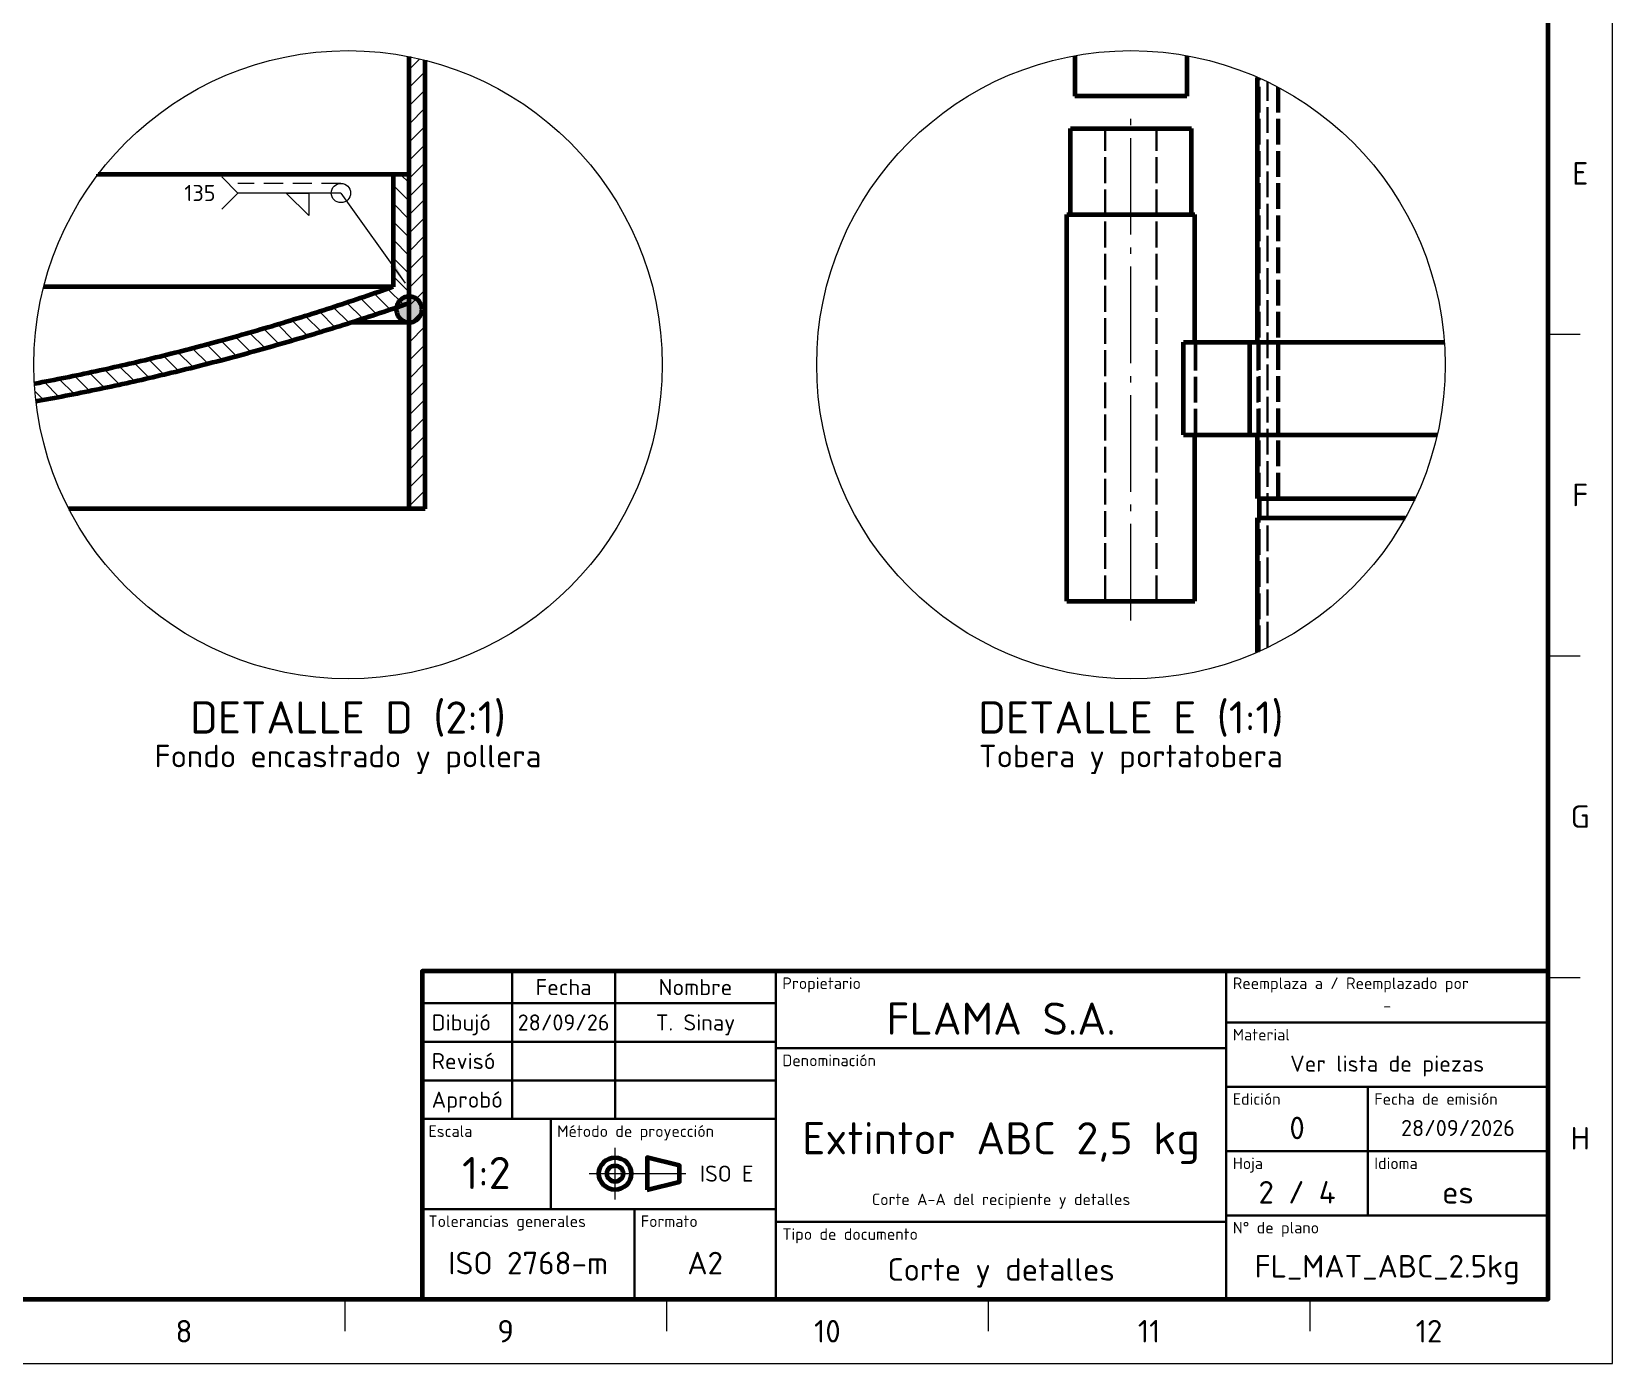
# Model space of a CAD drawing. Header units: millimetres. Extents: x 0 to 2382, y 0 to 420.
# Drawn here: x 1002.3 to 1248, y 0 to 207 of the extents above; entities that cross this region are included whole.
import ezdxf
from ezdxf.enums import TextEntityAlignment as Align

# ---------------------------------------------------------------- set-up
doc = ezdxf.new("R2010")
doc.units = ezdxf.units.MM
for name, pattern in [('IRAM-E-TRAZOS', [5, 4, -1]), ('IRAM-F-TRAZO-PUNTO', [20, 15, -2, 1, -2]), ('ISO02-TRAZOS', [4.5, 3, -1.5])]:
    doc.linetypes.add(name, pattern=pattern)
for name, color, linetype, lineweight in [('01-VISIBLE', 7, 'CONTINUOUS', 70), ('02-OCULTA', 4, 'IRAM-E-TRAZOS', 35), ('03-EJE', 1, 'IRAM-F-TRAZO-PUNTO', 18), ('05-RAYADO', 8, 'CONTINUOUS', 18), ('06-TEXTO', 7, 'CONTINUOUS', 25), ('07-RECUADRO', 7, 'CONTINUOUS', 70), ('08-FINA', 5, 'CONTINUOUS', 18), ('10-ROTULO', 7, 'CONTINUOUS', 35), ('11-TEXTO-ROTULO', 7, 'CONTINUOUS', 25), ('12-SOLDADURA', 6, 'CONTINUOUS', 18)]:
    doc.layers.add(name, color=color, linetype=linetype, lineweight=lineweight)
doc.styles.add('ISO3098', font='isocpeur.ttf')

msp = doc.modelspace()

# ---------------------------------------------------------------- hatches: boundary and pattern name
at = {"layer": '05-RAYADO'}
h = msp.add_hatch(dxfattribs=at)
h.set_pattern_fill('ANSI31', scale=0.629921)
h.paths.add_polyline_path([(1063.5, 132.85), (1061, 132.85), (1061, 203.15), (1061.027, 203.145), (1062.199, 202.897), (1063.366, 202.62), (1063.5, 202.584)])
h = msp.add_hatch(dxfattribs=at)
h.set_pattern_fill('ANSI31', scale=0.629921, angle=90)
h.paths.add_polyline_path([(1060.621, 164.719), (1060.242, 164.589), (1059.863, 164.459), (1059.483, 164.329), (1059.104, 164.2), (1058.724, 164.071), (1058.345, 163.942), (1057.965, 163.814), (1057.585, 163.686), (1057.205, 163.559), (1056.825, 163.431), (1056.444, 163.305), (1056.064, 163.178), (1055.683, 163.052), (1055.302, 162.927), (1054.922, 162.801), (1054.541, 162.676), (1054.16, 162.552), (1053.778, 162.428), (1053.397, 162.304), (1053.016, 162.181), (1052.634, 162.058), (1052.252, 161.935), (1051.871, 161.813), (1051.489, 161.691), (1051.107, 161.569), (1050.724, 161.448), (1050.342, 161.327), (1049.96, 161.207), (1049.577, 161.087), (1049.195, 160.967), (1048.812, 160.848), (1048.429, 160.729), (1048.046, 160.611), (1047.663, 160.493), (1047.28, 160.375), (1046.896, 160.258), (1046.513, 160.141), (1046.129, 160.024), (1045.746, 159.908), (1045.362, 159.792), (1044.978, 159.677), (1044.594, 159.562), (1044.21, 159.447), (1043.825, 159.333), (1043.441, 159.219), (1043.057, 159.105), (1042.672, 158.992), (1042.287, 158.88), (1041.902, 158.767), (1041.517, 158.655), (1041.132, 158.544), (1040.747, 158.433), (1040.362, 158.322), (1039.976, 158.211), (1039.591, 158.101), (1039.205, 157.992), (1038.82, 157.883), (1038.434, 157.774), (1038.048, 157.665), (1037.662, 157.557), (1037.276, 157.45), (1036.889, 157.342), (1036.503, 157.236), (1036.116, 157.129), (1035.73, 157.023), (1035.343, 156.917), (1034.956, 156.812), (1034.569, 156.707), (1034.182, 156.603), (1033.795, 156.499), (1033.408, 156.395), (1033.02, 156.292), (1032.633, 156.189), (1032.245, 156.086), (1031.858, 155.984), (1031.47, 155.883), (1031.082, 155.781), (1030.694, 155.68), (1030.306, 155.58), (1029.918, 155.48), (1029.529, 155.38), (1029.141, 155.281), (1028.752, 155.182), (1028.364, 155.084), (1027.975, 154.985), (1027.586, 154.888), (1027.197, 154.791), (1026.808, 154.694), (1026.419, 154.597), (1026.03, 154.501), (1025.641, 154.406), (1025.251, 154.31), (1024.862, 154.216), (1024.472, 154.121), (1024.082, 154.027), (1023.692, 153.934), (1023.303, 153.84), (1022.913, 153.748), (1022.522, 153.655), (1022.132, 153.563), (1021.742, 153.472), (1021.352, 153.381), (1020.961, 153.29), (1020.57, 153.2), (1020.18, 153.11), (1019.789, 153.02), (1019.398, 152.931), (1019.007, 152.842), (1018.616, 152.754), (1018.225, 152.666), (1017.834, 152.579), (1017.442, 152.492), (1017.051, 152.405), (1016.659, 152.319), (1016.268, 152.233), (1015.876, 152.148), (1015.484, 152.063), (1015.092, 151.979), (1014.7, 151.895), (1014.308, 151.811), (1013.916, 151.728), (1013.524, 151.645), (1013.131, 151.562), (1012.739, 151.48), (1012.347, 151.399), (1011.954, 151.318), (1011.561, 151.237), (1011.168, 151.157), (1010.776, 151.077), (1010.383, 150.997), (1009.99, 150.918), (1009.596, 150.84), (1009.203, 150.762), (1008.81, 150.684), (1008.417, 150.606), (1008.023, 150.529), (1007.63, 150.453), (1007.236, 150.377), (1006.842, 150.301), (1006.449, 150.226), (1006.055, 150.151), (1005.661, 150.077), (1005.267, 150.003), (1004.873, 149.929), (1004.478, 149.856), (1004.084, 149.784), (1003.69, 149.711), (1003.295, 149.64), (1002.999, 149.586), (1002.902, 150.463), (1002.799, 151.658), (1002.76, 152.285), (1002.848, 152.301), (1003.242, 152.375), (1003.636, 152.45), (1004.029, 152.525), (1004.423, 152.601), (1004.816, 152.677), (1005.21, 152.753), (1005.603, 152.83), (1005.996, 152.907), (1006.389, 152.985), (1006.782, 153.063), (1007.175, 153.142), (1007.568, 153.221), (1007.961, 153.3), (1008.354, 153.38), (1008.746, 153.461), (1009.139, 153.542), (1009.531, 153.623), (1009.923, 153.705), (1010.316, 153.787), (1010.708, 153.869), (1011.1, 153.952), (1011.492, 154.036), (1011.884, 154.12), (1012.276, 154.204), (1012.667, 154.289), (1013.059, 154.374), (1013.45, 154.46), (1013.842, 154.546), (1014.233, 154.632), (1014.624, 154.719), (1015.015, 154.807), (1015.406, 154.894), (1015.797, 154.983), (1016.188, 155.071), (1016.579, 155.16), (1016.969, 155.25), (1017.36, 155.34), (1017.75, 155.43), (1018.141, 155.521), (1018.531, 155.612), (1018.921, 155.704), (1019.311, 155.796), (1019.701, 155.889), (1020.091, 155.982), (1020.48, 156.075), (1020.87, 156.169), (1021.26, 156.263), (1021.649, 156.358), (1022.038, 156.453), (1022.427, 156.548), (1022.817, 156.644), (1023.206, 156.74), (1023.594, 156.837), (1023.983, 156.934), (1024.372, 157.032), (1024.76, 157.13), (1025.149, 157.229), (1025.537, 157.327), (1025.926, 157.427), (1026.314, 157.526), (1026.702, 157.627), (1027.09, 157.727), (1027.477, 157.828), (1027.865, 157.929), (1028.253, 158.031), (1028.64, 158.133), (1029.028, 158.236), (1029.415, 158.339), (1029.802, 158.443), (1030.189, 158.547), (1030.576, 158.651), (1030.963, 158.756), (1031.35, 158.861), (1031.736, 158.966), (1032.123, 159.072), (1032.509, 159.179), (1032.895, 159.285), (1033.281, 159.392), (1033.668, 159.5), (1034.053, 159.608), (1034.439, 159.716), (1034.825, 159.825), (1035.21, 159.935), (1035.596, 160.044), (1035.981, 160.154), (1036.367, 160.265), (1036.752, 160.376), (1037.137, 160.487), (1037.521, 160.598), (1037.906, 160.711), (1038.291, 160.823), (1038.675, 160.936), (1039.06, 161.049), (1039.444, 161.163), (1039.828, 161.277), (1040.212, 161.391), (1040.596, 161.506), (1040.98, 161.622), (1041.364, 161.737), (1041.747, 161.853), (1042.131, 161.97), (1042.514, 162.087), (1042.897, 162.204), (1043.28, 162.322), (1043.663, 162.44), (1044.046, 162.558), (1044.429, 162.677), (1044.811, 162.797), (1045.194, 162.916), (1045.576, 163.036), (1045.958, 163.157), (1046.34, 163.278), (1046.722, 163.399), (1047.104, 163.521), (1047.486, 163.643), (1047.868, 163.765), (1048.249, 163.888), (1048.63, 164.011), (1049.012, 164.135), (1049.393, 164.259), (1049.774, 164.383), (1050.154, 164.508), (1050.535, 164.633), (1050.916, 164.758), (1051.296, 164.884), (1051.677, 165.011), (1052.057, 165.137), (1052.437, 165.265), (1052.817, 165.392), (1053.196, 165.52), (1053.576, 165.648), (1053.956, 165.777), (1054.335, 165.906), (1054.714, 166.035), (1055.094, 166.165), (1055.473, 166.295), (1055.851, 166.426), (1056.23, 166.557), (1056.609, 166.688), (1056.987, 166.819), (1057.366, 166.952), (1057.744, 167.084), (1058.122, 167.217), (1058.5, 167.35), (1058.5, 184.85), (1061, 184.85), (1061, 164.85)])
h = msp.add_hatch(color=7, dxfattribs=at)
h.dxf.hatch_style = 1
h.paths.add_polyline_path([(1062.959, 163.447), (1062.838, 163.061), (1062.642, 162.707), (1062.378, 162.4), (1062.058, 162.153), (1061.695, 161.974), (1061.303, 161.873), (1060.899, 161.853), (1060.499, 161.914), (1060.119, 162.054), (1059.776, 162.268), (1059.482, 162.547), (1059.251, 162.879), (1059.092, 163.251), (1059.01, 163.648), (1059.01, 164.052), (1059.092, 164.449), (1059.251, 164.821), (1059.482, 165.153), (1059.776, 165.432), (1060.119, 165.646), (1060.499, 165.786), (1060.899, 165.847), (1061.303, 165.827), (1061.695, 165.726), (1062.058, 165.547), (1062.378, 165.3), (1062.642, 164.993), (1062.838, 164.639), (1062.959, 164.253), (1063, 163.85)])
at = {"layer": '08-FINA'}
h = msp.add_hatch(color=7, dxfattribs=at)
h.dxf.hatch_style = 1
h.paths.add_polyline_path([(1060.4, 167.95), (1058.722, 171.052), (1058.01, 170.544)])

# ---------------------------------------------------------------- linework, layer by layer
at = {"layer": '01-VISIBLE'}
for points in [[(1061, 132.85), (1061, 203.15)], [(1063.5, 132.85), (1063.5, 202.584)], [(1164.467, 203.299), (1164.467, 197)], [(1181.867, 203.299), (1181.867, 197)], [(1192.867, 158.775), (1192.867, 199.932)], [(1181.867, 197), (1181.355, 197), (1180.843, 197), (1180.331, 197), (1179.82, 197), (1179.308, 197), (1178.796, 197), (1178.284, 197), (1177.773, 197), (1177.261, 197), (1176.749, 197), (1176.237, 197), (1175.725, 197), (1175.214, 197), (1174.702, 197), (1174.19, 197), (1173.678, 197), (1173.167, 197), (1172.655, 197), (1172.143, 197), (1171.631, 197), (1171.12, 197), (1170.608, 197), (1170.096, 197), (1169.584, 197), (1169.073, 197), (1168.561, 197), (1168.049, 197), (1167.537, 197), (1167.025, 197), (1166.514, 197), (1166.002, 197), (1165.49, 197), (1164.978, 197), (1164.467, 197)], [(1163.767, 192), (1164.275, 192), (1164.783, 192), (1165.291, 192), (1165.799, 192), (1166.307, 192), (1166.815, 192), (1167.323, 192), (1167.832, 192), (1168.34, 192), (1168.848, 192), (1169.356, 192), (1169.864, 192), (1170.372, 192), (1170.88, 192), (1171.388, 192), (1171.896, 192), (1172.405, 192), (1172.913, 192), (1173.421, 192), (1173.929, 192), (1174.437, 192), (1174.945, 192), (1175.453, 192), (1175.961, 192), (1176.469, 192), (1176.977, 192), (1177.486, 192), (1177.994, 192), (1178.502, 192), (1179.01, 192), (1179.518, 192), (1180.026, 192), (1180.534, 192), (1181.042, 192), (1181.55, 192), (1182.059, 192), (1182.567, 192)], [(1163.767, 178.6), (1163.767, 192)], [(1182.567, 178.6), (1182.567, 192)], [(1058.5, 184.85), (1057.897, 184.85), (1057.294, 184.85), (1056.691, 184.85), (1056.088, 184.85), (1055.485, 184.85), (1054.881, 184.85), (1054.278, 184.85), (1053.675, 184.85), (1053.072, 184.85), (1052.469, 184.85), (1051.866, 184.85), (1051.263, 184.85), (1050.66, 184.85), (1050.057, 184.85), (1049.454, 184.85), (1048.851, 184.85), (1048.248, 184.85), (1047.644, 184.85), (1047.041, 184.85), (1046.438, 184.85), (1045.835, 184.85), (1045.232, 184.85), (1044.629, 184.85), (1044.026, 184.85), (1043.423, 184.85), (1042.82, 184.85), (1042.217, 184.85), (1041.614, 184.85), (1041.01, 184.85), (1040.407, 184.85), (1039.804, 184.85), (1039.201, 184.85), (1038.598, 184.85), (1037.995, 184.85), (1037.392, 184.85), (1036.789, 184.85), (1036.186, 184.85), (1035.583, 184.85), (1034.98, 184.85), (1034.377, 184.85), (1033.773, 184.85), (1033.17, 184.85), (1032.567, 184.85), (1031.964, 184.85), (1031.361, 184.85), (1030.758, 184.85), (1030.155, 184.85), (1029.552, 184.85), (1028.949, 184.85), (1028.346, 184.85), (1027.743, 184.85), (1027.14, 184.85), (1026.536, 184.85), (1025.933, 184.85), (1025.33, 184.85), (1024.727, 184.85), (1024.124, 184.85), (1023.521, 184.85), (1022.918, 184.85), (1022.315, 184.85), (1021.712, 184.85), (1021.109, 184.85), (1020.506, 184.85), (1019.902, 184.85), (1019.299, 184.85), (1018.696, 184.85), (1018.093, 184.85), (1017.49, 184.85), (1016.887, 184.85), (1016.284, 184.85), (1015.681, 184.85), (1015.078, 184.85), (1014.475, 184.85), (1013.872, 184.85), (1013.269, 184.85), (1012.665, 184.85), (1012.665, 184.85)], [(1061, 184.85), (1058.5, 184.85)], [(1058.5, 184.85), (1058.5, 167.35)], [(1061, 164.85), (1061, 184.85)], [(1163.217, 178.6), (1163.727, 178.6), (1164.237, 178.6), (1164.747, 178.6), (1165.258, 178.6), (1165.768, 178.6), (1166.278, 178.6), (1166.788, 178.6), (1167.299, 178.6), (1167.809, 178.6), (1168.319, 178.6), (1168.829, 178.6), (1169.34, 178.6), (1169.85, 178.6), (1170.36, 178.6), (1170.871, 178.6), (1171.381, 178.6), (1171.891, 178.6), (1172.401, 178.6), (1172.912, 178.6), (1173.422, 178.6), (1173.932, 178.6), (1174.442, 178.6), (1174.953, 178.6), (1175.463, 178.6), (1175.973, 178.6), (1176.483, 178.6), (1176.994, 178.6), (1177.504, 178.6), (1178.014, 178.6), (1178.524, 178.6), (1179.035, 178.6), (1179.545, 178.6), (1180.055, 178.6), (1180.565, 178.6), (1181.076, 178.6), (1181.586, 178.6), (1182.096, 178.6), (1182.606, 178.6), (1183.117, 178.6)], [(1163.217, 118.5), (1163.217, 178.6)], [(1183.117, 158.775), (1183.117, 178.6)], [(1058.5, 167.35), (1057.933, 167.15), (1057.366, 166.952), (1056.798, 166.754), (1056.23, 166.557), (1055.662, 166.36), (1055.094, 166.165), (1054.525, 165.97), (1053.956, 165.777), (1053.386, 165.584), (1052.817, 165.392), (1052.247, 165.201), (1051.677, 165.011), (1051.106, 164.821), (1050.535, 164.633), (1049.964, 164.445), (1049.393, 164.259), (1048.821, 164.073), (1048.249, 163.888), (1047.677, 163.704), (1047.104, 163.521), (1046.531, 163.338), (1045.958, 163.157), (1045.385, 162.976), (1044.811, 162.797), (1044.237, 162.618), (1043.663, 162.44), (1043.089, 162.263), (1042.514, 162.087), (1041.939, 161.912), (1041.364, 161.737), (1040.788, 161.564), (1040.212, 161.391), (1039.636, 161.22), (1039.06, 161.049), (1038.483, 160.879), (1037.906, 160.711), (1037.329, 160.543), (1036.752, 160.376), (1036.174, 160.209), (1035.596, 160.044), (1035.018, 159.88), (1034.439, 159.716), (1033.86, 159.554), (1033.281, 159.392), (1032.702, 159.232), (1032.123, 159.072), (1031.543, 158.913), (1030.963, 158.756), (1030.383, 158.599), (1029.802, 158.443), (1029.221, 158.288), (1028.64, 158.133), (1028.059, 157.98), (1027.477, 157.828), (1026.896, 157.677), (1026.314, 157.526), (1025.731, 157.377), (1025.149, 157.229), (1024.566, 157.081), (1023.983, 156.934), (1023.4, 156.789), (1022.817, 156.644), (1022.233, 156.5), (1021.649, 156.358), (1021.065, 156.216), (1020.48, 156.075), (1019.896, 155.935), (1019.311, 155.796), (1018.726, 155.658), (1018.141, 155.521), (1017.555, 155.385), (1016.969, 155.25), (1016.383, 155.116), (1015.797, 154.983), (1015.211, 154.85), (1014.624, 154.719), (1014.037, 154.589), (1013.45, 154.46), (1012.863, 154.331), (1012.276, 154.204), (1011.688, 154.078), (1011.1, 153.952), (1010.512, 153.828), (1009.923, 153.705), (1009.335, 153.582), (1008.746, 153.461), (1008.157, 153.34), (1007.568, 153.221), (1006.979, 153.102), (1006.389, 152.985), (1005.8, 152.868), (1005.21, 152.753), (1004.62, 152.639), (1004.029, 152.525), (1003.439, 152.413), (1002.848, 152.301), (1002.76, 152.285)], [(1058.5, 167.35), (1057.899, 167.35), (1057.298, 167.35), (1056.697, 167.35), (1056.096, 167.35), (1055.495, 167.35), (1054.894, 167.35), (1054.293, 167.35), (1053.692, 167.35), (1053.091, 167.35), (1052.49, 167.35), (1051.889, 167.35), (1051.288, 167.35), (1050.687, 167.35), (1050.086, 167.35), (1049.485, 167.35), (1048.884, 167.35), (1048.283, 167.35), (1047.682, 167.35), (1047.081, 167.35), (1046.48, 167.35), (1045.879, 167.35), (1045.278, 167.35), (1044.677, 167.35), (1044.076, 167.35), (1043.475, 167.35), (1042.874, 167.35), (1042.273, 167.35), (1041.672, 167.35), (1041.071, 167.35), (1040.47, 167.35), (1039.869, 167.35), (1039.268, 167.35), (1038.667, 167.35), (1038.066, 167.35), (1037.465, 167.35), (1036.864, 167.35), (1036.263, 167.35), (1035.662, 167.35), (1035.061, 167.35), (1034.46, 167.35), (1033.859, 167.35), (1033.258, 167.35), (1032.657, 167.35), (1032.056, 167.35), (1031.455, 167.35), (1030.854, 167.35), (1030.253, 167.35), (1029.652, 167.35), (1029.051, 167.35), (1028.449, 167.35), (1027.848, 167.35), (1027.247, 167.35), (1026.646, 167.35), (1026.045, 167.35), (1025.444, 167.35), (1024.843, 167.35), (1024.242, 167.35), (1023.641, 167.35), (1023.04, 167.35), (1022.439, 167.35), (1021.838, 167.35), (1021.237, 167.35), (1020.636, 167.35), (1020.035, 167.35), (1019.434, 167.35), (1018.833, 167.35), (1018.232, 167.35), (1017.631, 167.35), (1017.03, 167.35), (1016.429, 167.35), (1015.828, 167.35), (1015.227, 167.35), (1014.626, 167.35), (1014.025, 167.35), (1013.424, 167.35), (1012.823, 167.35), (1012.222, 167.35), (1011.621, 167.35), (1011.02, 167.35), (1010.419, 167.35), (1009.818, 167.35), (1009.217, 167.35), (1008.616, 167.35), (1008.015, 167.35), (1007.414, 167.35), (1006.813, 167.35), (1006.212, 167.35), (1005.611, 167.35), (1005.01, 167.35), (1004.409, 167.35), (1004.192, 167.35)], [(1002.999, 149.586), (1003.493, 149.675), (1004.084, 149.784), (1004.676, 149.893), (1005.267, 150.003), (1005.858, 150.114), (1006.449, 150.226), (1007.039, 150.339), (1007.63, 150.453), (1008.22, 150.568), (1008.81, 150.684), (1009.4, 150.801), (1009.99, 150.918), (1010.579, 151.037), (1011.168, 151.157), (1011.758, 151.277), (1012.347, 151.399), (1012.935, 151.521), (1013.524, 151.645), (1014.112, 151.769), (1014.7, 151.895), (1015.288, 152.021), (1015.876, 152.148), (1016.463, 152.276), (1017.051, 152.405), (1017.638, 152.535), (1018.225, 152.666), (1018.812, 152.798), (1019.398, 152.931), (1019.984, 153.065), (1020.57, 153.2), (1021.156, 153.335), (1021.742, 153.472), (1022.327, 153.609), (1022.913, 153.748), (1023.498, 153.887), (1024.082, 154.027), (1024.667, 154.168), (1025.251, 154.31), (1025.835, 154.453), (1026.419, 154.597), (1027.003, 154.742), (1027.586, 154.888), (1028.169, 155.034), (1028.752, 155.182), (1029.335, 155.33), (1029.918, 155.48), (1030.5, 155.63), (1031.082, 155.781), (1031.664, 155.933), (1032.245, 156.086), (1032.827, 156.24), (1033.408, 156.395), (1033.989, 156.551), (1034.569, 156.707), (1035.15, 156.865), (1035.73, 157.023), (1036.31, 157.182), (1036.889, 157.342), (1037.469, 157.503), (1038.048, 157.665), (1038.627, 157.828), (1039.205, 157.992), (1039.784, 158.156), (1040.362, 158.322), (1040.94, 158.488), (1041.517, 158.655), (1042.095, 158.823), (1042.672, 158.992), (1043.249, 159.162), (1043.825, 159.333), (1044.402, 159.504), (1044.978, 159.677), (1045.554, 159.85), (1046.129, 160.024), (1046.705, 160.199), (1047.28, 160.375), (1047.854, 160.552), (1048.429, 160.729), (1049.003, 160.908), (1049.577, 161.087), (1050.151, 161.267), (1050.724, 161.448), (1051.298, 161.63), (1051.871, 161.813), (1052.443, 161.996), (1053.016, 162.181), (1053.588, 162.366), (1054.16, 162.552), (1054.731, 162.739), (1055.302, 162.927), (1055.873, 163.115), (1056.444, 163.305), (1057.015, 163.495), (1057.585, 163.686), (1058.155, 163.878), (1058.724, 164.071), (1059.294, 164.264), (1059.863, 164.459), (1060.432, 164.654), (1061, 164.85)], [(1061, 165.85), (1060.798, 165.84), (1060.597, 165.809), (1060.401, 165.758), (1060.211, 165.688), (1060.029, 165.599), (1059.857, 165.492), (1059.697, 165.368), (1059.55, 165.228), (1059.418, 165.074), (1059.303, 164.908), (1059.204, 164.731), (1059.124, 164.545), (1059.064, 164.351), (1059.023, 164.153), (1059.003, 163.951), (1059.003, 163.749), (1059.023, 163.547), (1059.064, 163.349), (1059.124, 163.155), (1059.204, 162.969), (1059.303, 162.792), (1059.418, 162.626), (1059.55, 162.472), (1059.697, 162.332), (1059.857, 162.208), (1060.029, 162.101), (1060.211, 162.012), (1060.401, 161.942), (1060.597, 161.891), (1060.798, 161.86), (1061, 161.85)], [(1063, 163.85), (1062.989, 164.059), (1062.956, 164.266), (1062.902, 164.468), (1062.827, 164.663), (1062.732, 164.85), (1062.618, 165.026), (1062.486, 165.188), (1062.338, 165.336), (1062.176, 165.468), (1062, 165.582), (1061.813, 165.677), (1061.618, 165.752), (1061.416, 165.806), (1061.209, 165.839), (1061, 165.85)], [(1061, 161.85), (1061.209, 161.861), (1061.416, 161.894), (1061.618, 161.948), (1061.813, 162.023), (1062, 162.118), (1062.176, 162.232), (1062.338, 162.364), (1062.486, 162.512), (1062.618, 162.674), (1062.732, 162.85), (1062.827, 163.037), (1062.902, 163.232), (1062.956, 163.434), (1062.989, 163.641), (1063, 163.85)], [(1051.987, 161.85), (1052.588, 161.85), (1053.189, 161.85), (1053.79, 161.85), (1054.391, 161.85), (1054.992, 161.85), (1055.592, 161.85), (1056.193, 161.85), (1056.794, 161.85), (1057.395, 161.85), (1057.996, 161.85), (1058.597, 161.85), (1059.198, 161.85), (1059.799, 161.85), (1060.399, 161.85), (1061, 161.85)], [(1181.353, 158.775), (1191.649, 158.775)], [(1181.353, 144.375), (1181.353, 158.775)], [(1191.649, 158.775), (1192.151, 158.775), (1192.652, 158.775), (1193.153, 158.775), (1193.654, 158.775), (1194.156, 158.775), (1194.657, 158.775), (1195.158, 158.775), (1195.659, 158.775), (1196.161, 158.775), (1196.662, 158.775), (1197.163, 158.775), (1197.664, 158.775), (1198.166, 158.775), (1198.667, 158.775), (1199.168, 158.775), (1199.669, 158.775), (1200.171, 158.775), (1200.672, 158.775), (1201.173, 158.775), (1201.674, 158.775), (1202.176, 158.775), (1202.677, 158.775), (1203.178, 158.775), (1203.679, 158.775), (1204.181, 158.775), (1204.682, 158.775), (1205.183, 158.775), (1205.684, 158.775), (1206.186, 158.775), (1206.687, 158.775), (1207.188, 158.775), (1207.689, 158.775), (1208.191, 158.775), (1208.692, 158.775), (1209.193, 158.775), (1209.694, 158.775), (1210.196, 158.775), (1210.697, 158.775), (1211.198, 158.775), (1211.699, 158.775), (1212.201, 158.775), (1212.702, 158.775), (1213.203, 158.775), (1213.704, 158.775), (1214.206, 158.775), (1214.707, 158.775), (1215.208, 158.775), (1215.709, 158.775), (1216.211, 158.775), (1216.712, 158.775), (1217.213, 158.775), (1217.714, 158.775), (1218.216, 158.775), (1218.717, 158.775), (1219.218, 158.775), (1219.719, 158.775), (1220.221, 158.775), (1220.722, 158.775), (1221.223, 158.775), (1221.724, 158.775), (1221.872, 158.775)], [(1191.649, 144.375), (1191.649, 158.775)], [(1181.353, 144.375), (1191.649, 144.375)], [(1183.117, 118.5), (1183.117, 144.375)], [(1191.649, 144.375), (1192.151, 144.375), (1192.652, 144.375), (1193.153, 144.375), (1193.654, 144.375), (1194.156, 144.375), (1194.657, 144.375), (1195.158, 144.375), (1195.659, 144.375), (1196.161, 144.375), (1196.662, 144.375), (1197.163, 144.375), (1197.664, 144.375), (1198.166, 144.375), (1198.667, 144.375), (1199.168, 144.375), (1199.669, 144.375), (1200.171, 144.375), (1200.672, 144.375), (1201.173, 144.375), (1201.674, 144.375), (1202.176, 144.375), (1202.677, 144.375), (1203.178, 144.375), (1203.679, 144.375), (1204.181, 144.375), (1204.682, 144.375), (1205.183, 144.375), (1205.684, 144.375), (1206.186, 144.375), (1206.687, 144.375), (1207.188, 144.375), (1207.689, 144.375), (1208.191, 144.375), (1208.692, 144.375), (1209.193, 144.375), (1209.694, 144.375), (1210.196, 144.375), (1210.697, 144.375), (1211.198, 144.375), (1211.699, 144.375), (1212.201, 144.375), (1212.702, 144.375), (1213.203, 144.375), (1213.704, 144.375), (1214.206, 144.375), (1214.707, 144.375), (1215.208, 144.375), (1215.709, 144.375), (1216.211, 144.375), (1216.712, 144.375), (1217.213, 144.375), (1217.714, 144.375), (1218.216, 144.375), (1218.717, 144.375), (1219.218, 144.375), (1219.719, 144.375), (1220.221, 144.375), (1220.722, 144.375), (1220.772, 144.375)], [(1192.867, 134.47), (1192.867, 144.375)], [(1061, 132.85), (1060.392, 132.85), (1059.785, 132.85), (1059.178, 132.85), (1058.57, 132.85), (1057.963, 132.85), (1057.355, 132.85), (1056.747, 132.85), (1056.14, 132.85), (1055.533, 132.85), (1054.925, 132.85), (1054.318, 132.85), (1053.71, 132.85), (1053.102, 132.85), (1052.495, 132.85), (1051.888, 132.85), (1051.28, 132.85), (1050.672, 132.85), (1050.065, 132.85), (1049.457, 132.85), (1048.85, 132.85), (1048.243, 132.85), (1047.635, 132.85), (1047.027, 132.85), (1046.42, 132.85), (1045.812, 132.85), (1045.205, 132.85), (1044.598, 132.85), (1043.99, 132.85), (1043.382, 132.85), (1042.775, 132.85), (1042.168, 132.85), (1041.56, 132.85), (1040.953, 132.85), (1040.345, 132.85), (1039.737, 132.85), (1039.13, 132.85), (1038.523, 132.85), (1037.915, 132.85), (1037.307, 132.85), (1036.7, 132.85), (1036.092, 132.85), (1035.485, 132.85), (1034.878, 132.85), (1034.27, 132.85), (1033.662, 132.85), (1033.055, 132.85), (1032.447, 132.85), (1031.84, 132.85), (1031.233, 132.85), (1030.625, 132.85), (1030.017, 132.85), (1029.41, 132.85), (1028.803, 132.85), (1028.195, 132.85), (1027.588, 132.85), (1026.98, 132.85), (1026.372, 132.85), (1025.765, 132.85), (1025.158, 132.85), (1024.55, 132.85), (1023.942, 132.85), (1023.335, 132.85), (1022.727, 132.85), (1022.12, 132.85), (1021.513, 132.85), (1020.905, 132.85), (1020.298, 132.85), (1019.69, 132.85), (1019.082, 132.85), (1018.475, 132.85), (1017.868, 132.85), (1017.26, 132.85), (1016.653, 132.85), (1016.045, 132.85), (1015.438, 132.85), (1014.83, 132.85), (1014.222, 132.85), (1013.615, 132.85), (1013.007, 132.85), (1012.4, 132.85), (1011.793, 132.85), (1011.185, 132.85), (1010.577, 132.85), (1009.97, 132.85), (1009.362, 132.85), (1008.755, 132.85), (1008.148, 132.85), (1008.111, 132.85)], [(1063.5, 132.85), (1061, 132.85)], [(1192.867, 134.47), (1193.369, 134.47), (1193.872, 134.47), (1194.374, 134.47), (1194.877, 134.47), (1195.379, 134.47), (1195.882, 134.47), (1196.384, 134.47), (1196.887, 134.47), (1197.389, 134.47), (1197.891, 134.47), (1198.394, 134.47), (1198.896, 134.47), (1199.399, 134.47), (1199.901, 134.47), (1200.404, 134.47), (1200.906, 134.47), (1201.409, 134.47), (1201.911, 134.47), (1202.414, 134.47), (1202.916, 134.47), (1203.419, 134.47), (1203.921, 134.47), (1204.424, 134.47), (1204.926, 134.47), (1205.429, 134.47), (1205.931, 134.47), (1206.434, 134.47), (1206.936, 134.47), (1207.439, 134.47), (1207.941, 134.47), (1208.444, 134.47), (1208.946, 134.47), (1209.448, 134.47), (1209.951, 134.47), (1210.453, 134.47), (1210.956, 134.47), (1211.458, 134.47), (1211.961, 134.47), (1212.463, 134.47), (1212.966, 134.47), (1213.468, 134.47), (1213.971, 134.47), (1214.473, 134.47), (1214.976, 134.47), (1215.478, 134.47), (1215.981, 134.47), (1216.483, 134.47), (1216.986, 134.47), (1217.357, 134.47)], [(1193.167, 131.47), (1193.167, 134.47)], [(1192.867, 131.47), (1193.367, 131.47), (1193.867, 131.47), (1194.367, 131.47), (1194.868, 131.47), (1195.368, 131.47), (1195.868, 131.47), (1196.368, 131.47), (1196.869, 131.47), (1197.369, 131.47), (1197.869, 131.47), (1198.37, 131.47), (1198.87, 131.47), (1199.37, 131.47), (1199.87, 131.47), (1200.371, 131.47), (1200.871, 131.47), (1201.371, 131.47), (1201.871, 131.47), (1202.372, 131.47), (1202.872, 131.47), (1203.372, 131.47), (1203.872, 131.47), (1204.373, 131.47), (1204.873, 131.47), (1205.373, 131.47), (1205.873, 131.47), (1206.374, 131.47), (1206.874, 131.47), (1207.374, 131.47), (1207.874, 131.47), (1208.375, 131.47), (1208.875, 131.47), (1209.375, 131.47), (1209.876, 131.47), (1210.376, 131.47), (1210.876, 131.47), (1211.376, 131.47), (1211.877, 131.47), (1212.377, 131.47), (1212.877, 131.47), (1213.377, 131.47), (1213.878, 131.47), (1214.378, 131.47), (1214.878, 131.47), (1215.378, 131.47), (1215.816, 131.47)], [(1192.867, 110.568), (1192.867, 131.47)], [(1163.217, 118.5), (1163.727, 118.5), (1164.237, 118.5), (1164.747, 118.5), (1165.258, 118.5), (1165.768, 118.5), (1166.278, 118.5), (1166.788, 118.5), (1167.299, 118.5), (1167.809, 118.5), (1168.319, 118.5), (1168.829, 118.5), (1169.34, 118.5), (1169.85, 118.5), (1170.36, 118.5), (1170.871, 118.5), (1171.381, 118.5), (1171.891, 118.5), (1172.401, 118.5), (1172.912, 118.5), (1173.422, 118.5), (1173.932, 118.5), (1174.442, 118.5), (1174.953, 118.5), (1175.463, 118.5), (1175.973, 118.5), (1176.483, 118.5), (1176.994, 118.5), (1177.504, 118.5), (1178.014, 118.5), (1178.524, 118.5), (1179.035, 118.5), (1179.545, 118.5), (1180.055, 118.5), (1180.565, 118.5), (1181.076, 118.5), (1181.586, 118.5), (1182.096, 118.5), (1182.606, 118.5), (1183.117, 118.5)]]:
    msp.add_lwpolyline(points, dxfattribs=at)
msp.add_lwpolyline([(1098, 27), (1103, 28.25), (1103, 30.75), (1098, 32)], close=True, dxfattribs=at)
for radius in [2.5, 1.25]:
    msp.add_circle((1093, 29.5), radius, dxfattribs=at)
at = {"layer": '02-OCULTA'}
for points in [[(1193.167, 134.47), (1193.167, 199.797)], [(1193.167, 134.47), (1193.167, 199.797)], [(1194.417, 111.286), (1194.417, 199.214)], [(1164.467, 197), (1164.978, 197), (1165.49, 197), (1166.002, 197), (1166.514, 197), (1167.025, 197), (1167.537, 197), (1168.049, 197), (1168.561, 197), (1169.073, 197), (1169.584, 197), (1170.096, 197), (1170.608, 197), (1171.12, 197), (1171.631, 197), (1172.143, 197), (1172.655, 197), (1173.167, 197), (1173.678, 197), (1174.19, 197), (1174.702, 197), (1175.214, 197), (1175.725, 197), (1176.237, 197), (1176.749, 197), (1177.261, 197), (1177.773, 197), (1178.284, 197), (1178.796, 197), (1179.308, 197), (1179.82, 197), (1180.331, 197), (1180.843, 197), (1181.355, 197), (1181.867, 197)], [(1195.916, 134.47), (1195.916, 198.458)], [(1196.201, 134.47), (1196.201, 198.309)], [(1182.567, 192), (1182.059, 192), (1181.55, 192), (1181.042, 192), (1180.534, 192), (1180.026, 192), (1179.518, 192), (1179.01, 192), (1178.502, 192), (1177.994, 192), (1177.486, 192), (1176.977, 192), (1176.469, 192), (1175.961, 192), (1175.453, 192), (1174.945, 192), (1174.437, 192), (1173.929, 192), (1173.421, 192), (1172.913, 192), (1172.405, 192), (1171.896, 192), (1171.388, 192), (1170.88, 192), (1170.372, 192), (1169.864, 192), (1169.356, 192), (1168.848, 192), (1168.34, 192), (1167.832, 192), (1167.323, 192), (1166.815, 192), (1166.307, 192), (1165.799, 192), (1165.291, 192), (1164.783, 192), (1164.275, 192), (1163.767, 192)], [(1177.167, 192), (1176.667, 192), (1176.167, 192), (1175.667, 192), (1175.167, 192), (1174.667, 192), (1174.167, 192), (1173.667, 192), (1173.167, 192), (1172.667, 192), (1172.167, 192), (1171.667, 192), (1171.167, 192), (1170.667, 192), (1170.167, 192), (1169.667, 192), (1169.167, 192)], [(1169.167, 192), (1169.667, 192), (1170.167, 192), (1170.667, 192), (1171.167, 192), (1171.667, 192), (1172.167, 192), (1172.667, 192), (1173.167, 192), (1173.667, 192), (1174.167, 192), (1174.667, 192), (1175.167, 192), (1175.667, 192), (1176.167, 192), (1176.667, 192), (1177.167, 192)], [(1169.167, 118.5), (1169.167, 192)], [(1177.167, 118.5), (1177.167, 192)], [(1183.117, 178.6), (1182.606, 178.6), (1182.096, 178.6), (1181.586, 178.6), (1181.076, 178.6), (1180.565, 178.6), (1180.055, 178.6), (1179.545, 178.6), (1179.035, 178.6), (1178.524, 178.6), (1178.014, 178.6), (1177.504, 178.6), (1176.994, 178.6), (1176.483, 178.6), (1175.973, 178.6), (1175.463, 178.6), (1174.953, 178.6), (1174.442, 178.6), (1173.932, 178.6), (1173.422, 178.6), (1172.912, 178.6), (1172.401, 178.6), (1171.891, 178.6), (1171.381, 178.6), (1170.871, 178.6), (1170.36, 178.6), (1169.85, 178.6), (1169.34, 178.6), (1168.829, 178.6), (1168.319, 178.6), (1167.809, 178.6), (1167.299, 178.6), (1166.788, 178.6), (1166.278, 178.6), (1165.768, 178.6), (1165.258, 178.6), (1164.747, 178.6), (1164.237, 178.6), (1163.727, 178.6), (1163.217, 178.6)], [(1182.567, 178.6), (1182.059, 178.6), (1181.55, 178.6), (1181.042, 178.6), (1180.534, 178.6), (1180.026, 178.6), (1179.518, 178.6), (1179.01, 178.6), (1178.502, 178.6), (1177.994, 178.6), (1177.486, 178.6), (1176.977, 178.6), (1176.469, 178.6), (1175.961, 178.6), (1175.453, 178.6), (1174.945, 178.6), (1174.437, 178.6), (1173.929, 178.6), (1173.421, 178.6), (1172.913, 178.6), (1172.405, 178.6), (1171.896, 178.6), (1171.388, 178.6), (1170.88, 178.6), (1170.372, 178.6), (1169.864, 178.6), (1169.356, 178.6), (1168.848, 178.6), (1168.34, 178.6), (1167.832, 178.6), (1167.323, 178.6), (1166.815, 178.6), (1166.307, 178.6), (1165.799, 178.6), (1165.291, 178.6), (1164.783, 178.6), (1164.275, 178.6), (1163.767, 178.6)], [(1163.767, 178.6), (1164.275, 178.6), (1164.783, 178.6), (1165.291, 178.6), (1165.799, 178.6), (1166.307, 178.6), (1166.815, 178.6), (1167.323, 178.6), (1167.832, 178.6), (1168.34, 178.6), (1168.848, 178.6), (1169.356, 178.6), (1169.864, 178.6), (1170.372, 178.6), (1170.88, 178.6), (1171.388, 178.6), (1171.896, 178.6), (1172.405, 178.6), (1172.913, 178.6), (1173.421, 178.6), (1173.929, 178.6), (1174.437, 178.6), (1174.945, 178.6), (1175.453, 178.6), (1175.961, 178.6), (1176.469, 178.6), (1176.977, 178.6), (1177.486, 178.6), (1177.994, 178.6), (1178.502, 178.6), (1179.01, 178.6), (1179.518, 178.6), (1180.026, 178.6), (1180.534, 178.6), (1181.042, 178.6), (1181.55, 178.6), (1182.059, 178.6), (1182.567, 178.6)], [(1181.353, 144.375), (1181.353, 158.775)], [(1181.353, 158.775), (1181.681, 158.775), (1182.008, 158.775), (1182.335, 158.775), (1182.662, 158.775), (1182.989, 158.775), (1183.317, 158.775)], [(1183.317, 158.775), (1182.989, 158.775), (1182.662, 158.775), (1182.335, 158.775), (1182.008, 158.775), (1181.681, 158.775), (1181.353, 158.775)], [(1181.353, 158.775), (1191.649, 158.775)], [(1183.117, 144.375), (1183.117, 158.775)], [(1183.317, 144.375), (1183.317, 158.775)], [(1191.649, 144.375), (1191.649, 158.775)], [(1221.872, 158.775), (1221.724, 158.775), (1221.223, 158.775), (1220.722, 158.775), (1220.221, 158.775), (1219.719, 158.775), (1219.218, 158.775), (1218.717, 158.775), (1218.216, 158.775), (1217.714, 158.775), (1217.213, 158.775), (1216.712, 158.775), (1216.211, 158.775), (1215.709, 158.775), (1215.208, 158.775), (1214.707, 158.775), (1214.206, 158.775), (1213.704, 158.775), (1213.203, 158.775), (1212.702, 158.775), (1212.201, 158.775), (1211.699, 158.775), (1211.198, 158.775), (1210.697, 158.775), (1210.196, 158.775), (1209.694, 158.775), (1209.193, 158.775), (1208.692, 158.775), (1208.191, 158.775), (1207.689, 158.775), (1207.188, 158.775), (1206.687, 158.775), (1206.186, 158.775), (1205.684, 158.775), (1205.183, 158.775), (1204.682, 158.775), (1204.181, 158.775), (1203.679, 158.775), (1203.178, 158.775), (1202.677, 158.775), (1202.176, 158.775), (1201.674, 158.775), (1201.173, 158.775), (1200.672, 158.775), (1200.171, 158.775), (1199.669, 158.775), (1199.168, 158.775), (1198.667, 158.775), (1198.166, 158.775), (1197.664, 158.775), (1197.163, 158.775), (1196.662, 158.775), (1196.161, 158.775), (1195.659, 158.775), (1195.158, 158.775), (1194.657, 158.775), (1194.156, 158.775), (1193.654, 158.775), (1193.153, 158.775), (1192.652, 158.775), (1192.151, 158.775), (1191.649, 158.775)], [(1221.872, 158.775), (1221.39, 158.775), (1220.889, 158.775), (1220.389, 158.775), (1219.888, 158.775), (1219.388, 158.775), (1218.888, 158.775), (1218.387, 158.775), (1217.887, 158.775), (1217.386, 158.775), (1216.886, 158.775), (1216.386, 158.775), (1215.885, 158.775), (1215.385, 158.775), (1214.884, 158.775), (1214.384, 158.775), (1213.884, 158.775), (1213.383, 158.775), (1212.883, 158.775), (1212.382, 158.775), (1211.882, 158.775), (1211.382, 158.775), (1210.881, 158.775), (1210.381, 158.775), (1209.88, 158.775), (1209.38, 158.775), (1208.88, 158.775), (1208.379, 158.775), (1207.879, 158.775), (1207.378, 158.775), (1206.878, 158.775), (1206.378, 158.775), (1205.877, 158.775), (1205.377, 158.775), (1204.876, 158.775), (1204.376, 158.775), (1203.876, 158.775), (1203.375, 158.775), (1202.875, 158.775), (1202.374, 158.775), (1201.874, 158.775), (1201.373, 158.775), (1200.873, 158.775), (1200.373, 158.775), (1199.872, 158.775), (1199.372, 158.775), (1198.871, 158.775), (1198.371, 158.775), (1197.871, 158.775), (1197.37, 158.775), (1196.87, 158.775), (1196.369, 158.775), (1195.869, 158.775), (1195.369, 158.775), (1194.868, 158.775), (1194.368, 158.775), (1193.867, 158.775), (1193.367, 158.775), (1192.867, 158.775)], [(1192.867, 158.775), (1193.367, 158.775), (1193.867, 158.775), (1194.368, 158.775), (1194.868, 158.775), (1195.369, 158.775), (1195.869, 158.775), (1196.369, 158.775), (1196.87, 158.775), (1197.37, 158.775), (1197.871, 158.775), (1198.371, 158.775), (1198.871, 158.775), (1199.372, 158.775), (1199.872, 158.775), (1200.373, 158.775), (1200.873, 158.775), (1201.373, 158.775), (1201.874, 158.775), (1202.374, 158.775), (1202.875, 158.775), (1203.375, 158.775), (1203.876, 158.775), (1204.376, 158.775), (1204.876, 158.775), (1205.377, 158.775), (1205.877, 158.775), (1206.378, 158.775), (1206.878, 158.775), (1207.378, 158.775), (1207.879, 158.775), (1208.379, 158.775), (1208.88, 158.775), (1209.38, 158.775), (1209.88, 158.775), (1210.381, 158.775), (1210.881, 158.775), (1211.382, 158.775), (1211.882, 158.775), (1212.382, 158.775), (1212.883, 158.775), (1213.383, 158.775), (1213.884, 158.775), (1214.384, 158.775), (1214.884, 158.775), (1215.385, 158.775), (1215.885, 158.775), (1216.386, 158.775), (1216.886, 158.775), (1217.386, 158.775), (1217.887, 158.775), (1218.387, 158.775), (1218.888, 158.775), (1219.388, 158.775), (1219.888, 158.775), (1220.389, 158.775), (1220.889, 158.775), (1221.39, 158.775), (1221.872, 158.775)], [(1192.867, 144.375), (1192.867, 158.775)], [(1192.867, 144.375), (1192.867, 158.775)], [(1181.353, 144.375), (1181.681, 144.375), (1182.008, 144.375), (1182.335, 144.375), (1182.662, 144.375), (1182.989, 144.375), (1183.317, 144.375)], [(1183.317, 144.375), (1182.989, 144.375), (1182.662, 144.375), (1182.335, 144.375), (1182.008, 144.375), (1181.681, 144.375), (1181.353, 144.375)], [(1181.353, 144.375), (1191.649, 144.375)], [(1220.772, 144.375), (1220.722, 144.375), (1220.221, 144.375), (1219.719, 144.375), (1219.218, 144.375), (1218.717, 144.375), (1218.216, 144.375), (1217.714, 144.375), (1217.213, 144.375), (1216.712, 144.375), (1216.211, 144.375), (1215.709, 144.375), (1215.208, 144.375), (1214.707, 144.375), (1214.206, 144.375), (1213.704, 144.375), (1213.203, 144.375), (1212.702, 144.375), (1212.201, 144.375), (1211.699, 144.375), (1211.198, 144.375), (1210.697, 144.375), (1210.196, 144.375), (1209.694, 144.375), (1209.193, 144.375), (1208.692, 144.375), (1208.191, 144.375), (1207.689, 144.375), (1207.188, 144.375), (1206.687, 144.375), (1206.186, 144.375), (1205.684, 144.375), (1205.183, 144.375), (1204.682, 144.375), (1204.181, 144.375), (1203.679, 144.375), (1203.178, 144.375), (1202.677, 144.375), (1202.176, 144.375), (1201.674, 144.375), (1201.173, 144.375), (1200.672, 144.375), (1200.171, 144.375), (1199.669, 144.375), (1199.168, 144.375), (1198.667, 144.375), (1198.166, 144.375), (1197.664, 144.375), (1197.163, 144.375), (1196.662, 144.375), (1196.161, 144.375), (1195.659, 144.375), (1195.158, 144.375), (1194.657, 144.375), (1194.156, 144.375), (1193.654, 144.375), (1193.153, 144.375), (1192.652, 144.375), (1192.151, 144.375), (1191.649, 144.375)], [(1220.772, 144.375), (1220.389, 144.375), (1219.888, 144.375), (1219.388, 144.375), (1218.888, 144.375), (1218.387, 144.375), (1217.887, 144.375), (1217.386, 144.375), (1216.886, 144.375), (1216.386, 144.375), (1215.885, 144.375), (1215.385, 144.375), (1214.884, 144.375), (1214.384, 144.375), (1213.884, 144.375), (1213.383, 144.375), (1212.883, 144.375), (1212.382, 144.375), (1211.882, 144.375), (1211.382, 144.375), (1210.881, 144.375), (1210.381, 144.375), (1209.88, 144.375), (1209.38, 144.375), (1208.88, 144.375), (1208.379, 144.375), (1207.879, 144.375), (1207.378, 144.375), (1206.878, 144.375), (1206.378, 144.375), (1205.877, 144.375), (1205.377, 144.375), (1204.876, 144.375), (1204.376, 144.375), (1203.876, 144.375), (1203.375, 144.375), (1202.875, 144.375), (1202.374, 144.375), (1201.874, 144.375), (1201.373, 144.375), (1200.873, 144.375), (1200.373, 144.375), (1199.872, 144.375), (1199.372, 144.375), (1198.871, 144.375), (1198.371, 144.375), (1197.871, 144.375), (1197.37, 144.375), (1196.87, 144.375), (1196.369, 144.375), (1195.869, 144.375), (1195.369, 144.375), (1194.868, 144.375), (1194.368, 144.375), (1193.867, 144.375), (1193.367, 144.375), (1192.867, 144.375)], [(1192.867, 144.375), (1193.367, 144.375), (1193.867, 144.375), (1194.368, 144.375), (1194.868, 144.375), (1195.369, 144.375), (1195.869, 144.375), (1196.369, 144.375), (1196.87, 144.375), (1197.37, 144.375), (1197.871, 144.375), (1198.371, 144.375), (1198.871, 144.375), (1199.372, 144.375), (1199.872, 144.375), (1200.373, 144.375), (1200.873, 144.375), (1201.373, 144.375), (1201.874, 144.375), (1202.374, 144.375), (1202.875, 144.375), (1203.375, 144.375), (1203.876, 144.375), (1204.376, 144.375), (1204.876, 144.375), (1205.377, 144.375), (1205.877, 144.375), (1206.378, 144.375), (1206.878, 144.375), (1207.378, 144.375), (1207.879, 144.375), (1208.379, 144.375), (1208.88, 144.375), (1209.38, 144.375), (1209.88, 144.375), (1210.381, 144.375), (1210.881, 144.375), (1211.382, 144.375), (1211.882, 144.375), (1212.382, 144.375), (1212.883, 144.375), (1213.383, 144.375), (1213.884, 144.375), (1214.384, 144.375), (1214.884, 144.375), (1215.385, 144.375), (1215.885, 144.375), (1216.386, 144.375), (1216.886, 144.375), (1217.386, 144.375), (1217.887, 144.375), (1218.387, 144.375), (1218.888, 144.375), (1219.388, 144.375), (1219.888, 144.375), (1220.389, 144.375), (1220.772, 144.375)], [(1195.916, 134.47), (1195.408, 134.47), (1194.899, 134.47), (1194.391, 134.47), (1193.883, 134.47), (1193.375, 134.47), (1192.867, 134.47)], [(1196.201, 134.47), (1195.695, 134.47), (1195.19, 134.47), (1194.684, 134.47), (1194.178, 134.47), (1193.672, 134.47), (1193.167, 134.47)], [(1193.167, 134.47), (1193.667, 134.47), (1194.167, 134.47), (1194.667, 134.47), (1195.167, 134.47), (1195.667, 134.47), (1196.167, 134.47), (1196.667, 134.47), (1197.167, 134.47), (1197.667, 134.47), (1198.167, 134.47), (1198.667, 134.47), (1199.167, 134.47), (1199.667, 134.47), (1200.167, 134.47), (1200.667, 134.47), (1201.167, 134.47), (1201.667, 134.47), (1202.167, 134.47), (1202.667, 134.47), (1203.167, 134.47), (1203.667, 134.47), (1204.167, 134.47), (1204.667, 134.47), (1205.167, 134.47), (1205.667, 134.47), (1206.167, 134.47), (1206.667, 134.47), (1207.167, 134.47), (1207.667, 134.47), (1208.167, 134.47), (1208.667, 134.47), (1209.167, 134.47), (1209.667, 134.47), (1210.167, 134.47), (1210.667, 134.47), (1211.167, 134.47), (1211.667, 134.47), (1212.167, 134.47), (1212.667, 134.47), (1213.167, 134.47), (1213.667, 134.47), (1214.167, 134.47), (1214.667, 134.47), (1215.167, 134.47), (1215.667, 134.47), (1216.167, 134.47), (1216.667, 134.47), (1217.167, 134.47), (1217.357, 134.47)], [(1196.201, 134.47), (1195.916, 134.47)], [(1215.816, 131.47), (1215.567, 131.47), (1215.062, 131.47), (1214.558, 131.47), (1214.054, 131.47), (1213.549, 131.47), (1213.045, 131.47), (1212.54, 131.47), (1212.036, 131.47), (1211.531, 131.47), (1211.027, 131.47), (1210.522, 131.47), (1210.018, 131.47), (1209.513, 131.47), (1209.009, 131.47), (1208.505, 131.47), (1208, 131.47), (1207.496, 131.47), (1206.991, 131.47), (1206.487, 131.47), (1205.982, 131.47), (1205.478, 131.47), (1204.973, 131.47), (1204.469, 131.47), (1203.965, 131.47), (1203.46, 131.47), (1202.956, 131.47), (1202.451, 131.47), (1201.947, 131.47), (1201.442, 131.47), (1200.938, 131.47), (1200.433, 131.47), (1199.929, 131.47), (1199.425, 131.47), (1198.92, 131.47), (1198.416, 131.47), (1197.911, 131.47), (1197.407, 131.47), (1196.902, 131.47), (1196.398, 131.47), (1195.893, 131.47), (1195.389, 131.47), (1194.884, 131.47), (1194.38, 131.47), (1193.876, 131.47), (1193.371, 131.47), (1192.867, 131.47)], [(1215.816, 131.47), (1215.758, 131.47), (1215.256, 131.47), (1214.754, 131.47), (1214.251, 131.47), (1213.749, 131.47), (1213.247, 131.47), (1212.745, 131.47), (1212.243, 131.47), (1211.741, 131.47), (1211.239, 131.47), (1210.737, 131.47), (1210.235, 131.47), (1209.733, 131.47), (1209.231, 131.47), (1208.729, 131.47), (1208.227, 131.47), (1207.725, 131.47), (1207.223, 131.47), (1206.721, 131.47), (1206.219, 131.47), (1205.717, 131.47), (1205.215, 131.47), (1204.713, 131.47), (1204.211, 131.47), (1203.709, 131.47), (1203.207, 131.47), (1202.705, 131.47), (1202.203, 131.47), (1201.701, 131.47), (1201.199, 131.47), (1200.697, 131.47), (1200.195, 131.47), (1199.693, 131.47), (1199.191, 131.47), (1198.689, 131.47), (1198.187, 131.47), (1197.685, 131.47), (1197.183, 131.47), (1196.681, 131.47), (1196.179, 131.47), (1195.677, 131.47), (1195.175, 131.47), (1194.673, 131.47), (1194.171, 131.47), (1193.669, 131.47), (1193.167, 131.47)], [(1193.167, 131.47), (1193.672, 131.47), (1194.176, 131.47), (1194.681, 131.47), (1195.186, 131.47), (1195.691, 131.47), (1196.196, 131.47), (1196.701, 131.47), (1197.206, 131.47), (1197.71, 131.47), (1198.215, 131.47), (1198.72, 131.47), (1199.225, 131.47), (1199.73, 131.47), (1200.235, 131.47), (1200.74, 131.47), (1201.244, 131.47), (1201.749, 131.47), (1202.254, 131.47), (1202.759, 131.47), (1203.264, 131.47), (1203.769, 131.47), (1204.274, 131.47), (1204.779, 131.47), (1205.283, 131.47), (1205.788, 131.47), (1206.293, 131.47), (1206.798, 131.47), (1207.303, 131.47), (1207.808, 131.47), (1208.313, 131.47), (1208.817, 131.47), (1209.322, 131.47), (1209.827, 131.47), (1210.332, 131.47), (1210.837, 131.47), (1211.342, 131.47), (1211.847, 131.47), (1212.352, 131.47), (1212.856, 131.47), (1213.361, 131.47), (1213.866, 131.47), (1214.371, 131.47), (1214.876, 131.47), (1215.381, 131.47), (1215.816, 131.47)], [(1193.167, 110.703), (1193.167, 131.47)], [(1193.167, 110.703), (1193.167, 131.47)], [(1183.117, 118.5), (1182.606, 118.5), (1182.096, 118.5), (1181.586, 118.5), (1181.076, 118.5), (1180.565, 118.5), (1180.055, 118.5), (1179.545, 118.5), (1179.035, 118.5), (1178.524, 118.5), (1178.014, 118.5), (1177.504, 118.5), (1176.994, 118.5), (1176.483, 118.5), (1175.973, 118.5), (1175.463, 118.5), (1174.953, 118.5), (1174.442, 118.5), (1173.932, 118.5), (1173.422, 118.5), (1172.912, 118.5), (1172.401, 118.5), (1171.891, 118.5), (1171.381, 118.5), (1170.871, 118.5), (1170.36, 118.5), (1169.85, 118.5), (1169.34, 118.5), (1168.829, 118.5), (1168.319, 118.5), (1167.809, 118.5), (1167.299, 118.5), (1166.788, 118.5), (1166.278, 118.5), (1165.768, 118.5), (1165.258, 118.5), (1164.747, 118.5), (1164.237, 118.5), (1163.727, 118.5), (1163.217, 118.5)], [(1177.167, 118.5), (1176.667, 118.5), (1176.167, 118.5), (1175.667, 118.5), (1175.167, 118.5), (1174.667, 118.5), (1174.167, 118.5), (1173.667, 118.5), (1173.167, 118.5), (1172.667, 118.5), (1172.167, 118.5), (1171.667, 118.5), (1171.167, 118.5), (1170.667, 118.5), (1170.167, 118.5), (1169.667, 118.5), (1169.167, 118.5)], [(1169.167, 118.5), (1169.667, 118.5), (1170.167, 118.5), (1170.667, 118.5), (1171.167, 118.5), (1171.667, 118.5), (1172.167, 118.5), (1172.667, 118.5), (1173.167, 118.5), (1173.667, 118.5), (1174.167, 118.5), (1174.667, 118.5), (1175.167, 118.5), (1175.667, 118.5), (1176.167, 118.5), (1176.667, 118.5), (1177.167, 118.5)]]:
    msp.add_lwpolyline(points, dxfattribs=at)
at = {"layer": '03-EJE'}
for p, q in [((1093, 25.5), (1093, 33.5)), ((1089, 29.5), (1104.5, 29.5))]:
    msp.add_line(p, q, dxfattribs=at)
msp.add_lwpolyline([(1173.167, 115.5), (1173.167, 195)], dxfattribs=at)
at = {"layer": '07-RECUADRO'}
for points in [[(679, 10), (1238, 10), (1238, 410), (679, 410)], [(1063, 10), (1238, 10), (1238, 61), (1063, 61)]]:
    msp.add_lwpolyline(points, close=True, dxfattribs=at)
at = {"layer": '08-FINA'}
for p, q in [((1238, 160), (1243, 160)), ((1238, 110), (1243, 110)), ((1238, 60), (1243, 60)), ((1051, 10), (1051, 5)), ((1101, 10), (1101, 5)), ((1151, 10), (1151, 5)), ((1201, 10), (1201, 5))]:
    msp.add_line(p, q, dxfattribs=at)
msp.add_lwpolyline([(654, 0), (1248, 0), (1248, 420), (654, 420)], close=True, dxfattribs=at)
for centre in [(1051.5, 155.25), (1173.167, 155.25)]:
    msp.add_circle(centre, 48.833, dxfattribs=at)
at = {"layer": '10-ROTULO'}
for points in [[(1063, 56), (1077, 56), (1077, 61), (1063, 61)], [(1077, 56), (1093, 56), (1093, 61), (1077, 61)], [(1093, 56), (1118, 56), (1118, 61), (1093, 61)], [(1118, 49), (1188, 49), (1188, 61), (1118, 61)], [(1188, 53), (1238, 53), (1238, 61), (1188, 61)], [(1063, 50), (1077, 50), (1077, 56), (1063, 56)], [(1077, 50), (1093, 50), (1093, 56), (1077, 56)], [(1093, 50), (1118, 50), (1118, 56), (1093, 56)], [(1188, 43), (1238, 43), (1238, 53), (1188, 53)], [(1063, 44), (1077, 44), (1077, 50), (1063, 50)], [(1077, 44), (1093, 44), (1093, 50), (1077, 50)], [(1093, 44), (1118, 44), (1118, 50), (1093, 50)], [(1118, 22), (1188, 22), (1188, 49), (1118, 49)], [(1063, 38), (1077, 38), (1077, 44), (1063, 44)], [(1077, 38), (1093, 38), (1093, 44), (1077, 44)], [(1093, 38), (1118, 38), (1118, 44), (1093, 44)], [(1188, 33), (1210, 33), (1210, 43), (1188, 43)], [(1210, 33), (1238, 33), (1238, 43), (1210, 43)], [(1063, 24), (1083, 24), (1083, 38), (1063, 38)], [(1083, 24), (1118, 24), (1118, 38), (1083, 38)], [(1188, 23), (1210, 23), (1210, 33), (1188, 33)], [(1210, 23), (1238, 23), (1238, 33), (1210, 33)], [(1063, 10), (1096, 10), (1096, 24), (1063, 24)], [(1096, 10), (1118, 10), (1118, 24), (1096, 24)], [(1188, 10), (1238, 10), (1238, 23), (1188, 23)], [(1118, 10), (1188, 10), (1188, 22), (1118, 22)]]:
    msp.add_lwpolyline(points, close=True, dxfattribs=at)
at = {"layer": '12-SOLDADURA'}
for p, q in [((1034.4, 181.95), (1031.9, 184.45)), ((1034.4, 181.95), (1031.9, 179.45)), ((1050.4, 181.95), (1034.4, 181.95)), ((1050.4, 181.95), (1060.4, 167.95))]:
    msp.add_line(p, q, dxfattribs=at)
at = {"layer": '12-SOLDADURA', "linetype": 'ISO02-TRAZOS'}
msp.add_line((1050.4, 183.45), (1034.4, 183.45), dxfattribs=at)
at = {"layer": '12-SOLDADURA'}
msp.add_lwpolyline([(1045.4, 181.95), (1045.4, 178.45), (1041.9, 181.95)], close=True, dxfattribs=at)
msp.add_circle((1050.4, 181.95), 1.5, dxfattribs=at)

# ---------------------------------------------------------------- texts
at = {"layer": '06-TEXTO', "style": 'ISO3098'}
for s, height, p in [('E', 3.5, (1243, 185)), ('F', 3.5, (1243, 135)), ('DETALLE D (2:1)', 5, (1051.5, 100.417)), ('DETALLE E (1:1)', 5, (1173.167, 100.417)), ('Fondo encastrado y pollera', 3.5, (1051.5, 94.417)), ('Tobera y portatobera', 3.5, (1173.167, 94.417)), ('G', 3.5, (1243, 85)), ('H', 3.5, (1243, 35)), ('8', 3.5, (1026, 5)), ('9', 3.5, (1076, 5)), ('10', 3.5, (1126, 5)), ('11', 3.5, (1176, 5)), ('12', 3.5, (1219.5, 5))]:
    msp.add_text(s, height=height, dxfattribs=at).set_placement(p, align=Align.MIDDLE_CENTER)
at = {"layer": '11-TEXTO-ROTULO', "style": 'ISO3098'}
for s, height, p in [('Fecha', 2.5, (1085, 58.5)), ('Nombre', 2.5, (1105.5, 58.5)), ('28/09/26', 2.5, (1085, 53)), ('T. Sinay', 2.5, (1105.5, 53)), ('FLAMA S.A.', 5, (1153, 53.6)), ('-', 1.8, (1213, 55.6)), ('Ver lista de piezas', 2.5, (1213, 46.6)), ('Extintor ABC 2,5 kg', 5, (1153, 35)), ('0', 3.5, (1199, 36.6)), ('28/09/2026', 2.5, (1224, 36.6)), ('1:2', 5, (1073, 29.6)), ('2 / 4', 3.5, (1199, 26.6)), ('es', 3.5, (1224, 26.6)), ('Corte A-A del recipiente y detalles', 1.8, (1153, 25.5)), ('ISO 2768-m', 3.5, (1079.5, 15.6)), ('A2', 3.5, (1107, 15.6)), ('Corte y detalles', 3.5, (1153, 14.6)), ('FL_MAT_ABC_2.5kg', 3.5, (1213, 15.1))]:
    msp.add_text(s, height=height, dxfattribs=at).set_placement(p, align=Align.MIDDLE_CENTER)
for s, p in [('Propietario', (1119, 60)), ('Reemplaza a / Reemplazado por', (1189, 60)), ('Material', (1189, 52)), ('Denominación', (1119, 48)), ('Edición', (1189, 42)), ('Fecha de emisión', (1211, 42)), ('Escala', (1064, 37)), ('Método de proyección', (1084, 37)), ('Hoja', (1189, 32)), ('Idioma', (1211, 32)), ('Tolerancias generales', (1064, 23)), ('Formato', (1097, 23)), ('Tipo de documento', (1119, 21)), ('N° de plano', (1189, 22))]:
    msp.add_text(s, height=1.8, dxfattribs=at).set_placement(p, align=Align.TOP_LEFT)
for s, p in [('Dibujó', (1064.5, 53)), ('Revisó', (1064.5, 47)), ('Aprobó', (1064.5, 41))]:
    msp.add_text(s, height=2.5, dxfattribs=at).set_placement(p, align=Align.MIDDLE_LEFT)
msp.add_text('ISO E', height=2.5, dxfattribs=at).set_placement((1114.5, 29.5), align=Align.MIDDLE_RIGHT)
at = {"layer": '12-SOLDADURA', "style": 'ISO3098'}
msp.add_text('135', height=2.5, dxfattribs=at).set_placement((1030.9, 181.95), align=Align.MIDDLE_RIGHT)

doc.saveas('drawing.dxf')
